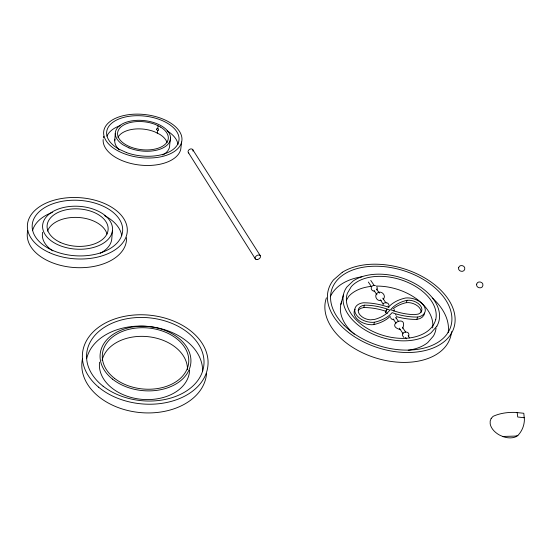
<?xml version="1.0" encoding="UTF-8"?>
<svg xmlns="http://www.w3.org/2000/svg" width="552" height="552" viewBox="0 0 552 552"><rect width="100%" height="100%" fill="white"/><g stroke="black" fill="none" stroke-linecap="round" stroke-linejoin="round"><path stroke-width="0.83" d="M114.726 140.739L115.299 133.308M112.429 230.819A35.017 21.459 3.5 0 1 57.663 244.639A35.017 21.459 3.5 0 1 62.611 207.731A35.017 21.459 3.5 0 1 112.429 230.819L111.739 239.375A34.797 21.528 3.4 0 1 100.229 253.271M371.268 287.564C370.813 289.558 372.759 291.47 374.739 291.201M157.279 133.122L157.561 130.472M157.775 128.464L158.058 125.801M170.534 137.662L169.685 145.004A27.607 15.311 6.5 0 1 162.702 155.029M181.636 142.057A39.358 21.625 6.6 0 1 118.894 151.365A39.358 21.625 6.6 0 1 127.885 114.788A39.358 21.625 6.6 0 1 181.636 142.057L180.725 149.406A39.151 21.721 6.5 0 1 138.738 164.924A39.151 21.721 6.5 0 1 103.148 139.539M340.86 304.366L343.489 294.471M358.289 310.555A10.957 7.066 16.3 0 1 361.505 308.113L363.727 307.547L364.41 305.166L366.356 305.187A47.569 31.285 17.1 0 1 386.014 308.727L389.967 310.114L388.097 312.115A43.056 27.283 15.2 0 1 374.815 319.366L370.413 319.856A10.978 7.059 16.3 0 1 359.117 313.708A10.978 7.059 16.3 0 1 362.174 305.725L364.41 305.166M355.06 309.189A14.518 9.356 16.3 0 0 358.351 320.098A14.518 9.356 16.3 0 0 373.759 324.617L374.47 322.237A46.527 29.484 15.2 0 0 391.085 313.791L392.148 312.639L393.804 313.219A48.121 29.629 17 0 0 417.588 317.062A14.4 9.046 17.8 0 0 423.95 305.932A14.4 9.046 17.8 0 0 405.589 297.997A48.093 30.601 19 0 0 389.498 306.07L388.429 307.209L386.786 306.629A51.205 33.679 17.2 0 0 363.085 302.8A14.545 9.349 16.3 0 0 355.93 314.178A14.545 9.349 16.3 0 0 374.47 322.237M387.325 313.426L385.455 312.611L386.172 310.245M386.483 310.638L386.966 309.058M393.9 311.169L394.383 309.596M392.989 308.947A44.422 28.338 19 0 1 404.602 303.076L406.279 302.662L407.024 300.309L409.577 300.267A10.867 6.824 17.8 0 1 420.845 306.277A10.867 6.824 17.8 0 1 418.312 314.095L414.214 314.647A44.705 27.517 17 0 1 394.563 311.107L390.602 309.72L392.458 307.733A44.505 28.318 19 0 1 405.347 300.723L407.024 300.309M396.343 316.6A48.031 29.656 17 0 0 416.808 319.422L417.588 317.062M376.857 289.972L377.34 288.42L376.954 286.93M383.033 304.338C384.13 301.571 388.629 302.303 389.001 305.187M396.06 318.428L396.336 317.917M408.404 336.706C411.599 329.309 397.847 331.621 403.967 337.451M346.408 300.281L348.602 296.514A45.761 29.311 17.2 0 1 372.069 286.302M385.455 312.611L386.248 311.431L385.296 311.1A47.472 31.305 17.2 0 0 365.679 307.567L363.727 307.547M402.732 328.288C408.376 313.488 384.351 325.149 400.145 329.537M383.178 299.315C386.883 295.851 381.356 289.938 377.471 292.905C373.483 295.458 377.023 301.944 381.335 300.398M372.448 285.86L373.814 285.363L375.45 285.612M517.866 435.452L515.658 436.073L502.727 436.466M416.808 319.422L419.817 318.621L422.197 317.234L423.784 315.358A14.373 9.053 17.8 0 0 424.481 313.122M393.887 319.691L391.699 319.166L390.443 317.586M406.279 302.662L408.825 302.62A10.847 6.831 17.8 0 1 421.066 312.315M524.365 417.754L517.7 417.008L517.169 412.523M395.542 314.536L396.163 315.302M370.772 280.43L374.125 285.391M376.519 288.931L379.39 293.188M382.743 298.149L386.089 303.11M388.008 305.946L388.967 307.36M395.667 317.29L398.537 321.54M402.367 327.212L405.72 332.173M408.114 335.713L409.549 337.845M368.343 282.031L371.682 286.999M374.07 290.552L376.933 294.809M380.273 299.777L383.129 304.035M393.148 318.939L396.012 323.203M399.351 328.171L403.167 333.85M405.547 337.396L406.507 338.818M192.682 149.551L260.213 255.555M188.418 152.683L255.424 259.019M451.515 331.628A65.074 41.71 17.2 0 1 379.403 359.021A65.074 41.71 17.2 0 1 326.432 297.825M330.317 296.707A61.824 39.62 17.2 0 1 361.857 276.787M432.444 298.094A61.824 39.62 17.2 0 1 448.141 332.677M188.818 153.035A2.65 2.008 -32.4 0 1 188.487 150.365A2.65 2.008 -32.4 0 1 191.565 148.936A2.65 2.008 -32.4 0 1 192.958 151.11M206.558 373.373A62.562 44.595 5.4 0 1 138.241 412.365A62.562 44.595 5.4 0 1 82.414 359.028M86.712 358.572A58.457 41.662 5.4 0 1 149.454 326.556A58.457 41.662 5.4 0 1 202.612 371.358M189.598 370.261A45.223 32.223 5.5 0 1 141.795 399.344A45.223 32.223 5.5 0 1 99.567 362.174M102.092 360.408A43.042 30.664 5.5 0 1 148.198 336.692A43.042 30.664 5.5 0 1 187.466 369.654M126.505 237.691A49.708 30.767 3.4 0 1 74.161 267.52A49.708 30.767 3.4 0 1 27.717 230.743M32.547 230.66A45.022 27.862 3.4 0 1 52.426 212.403M104.383 215.577A45.022 27.862 3.4 0 1 121.675 235.338M52.833 250.884A34.797 21.528 3.4 0 1 42.635 232.275M47.506 231.129A30.374 18.796 3.4 0 1 77.756 217.433A30.374 18.796 3.4 0 1 107.033 234.041M103.369 137.917A39.151 21.721 6.5 0 1 103.81 136.344M106.964 136.171A36.204 20.079 6.5 0 1 120.115 125.663M167.049 130.762A36.204 20.079 6.5 0 1 178.02 144.376M119.322 149.875A27.607 15.311 6.5 0 1 114.926 139.145M117.955 137.331A25.357 14.062 6.5 0 1 154.691 131.825L159.873 134.412A25.357 14.062 6.5 0 1 167.077 142.616M408.211 350.244A49.19 31.512 17.2 0 0 427.703 342.619L433.465 335.989A49.19 31.512 17.2 0 0 436.052 328.123M354.315 334.202A49.19 31.512 17.2 0 1 341.543 302.006M376.312 286.088A45.761 29.311 17.2 0 1 432.644 327.874M390.354 316.165A46.437 29.511 15.2 0 1 373.759 324.617M458.608 267.741C457.663 271.446 463.977 272.936 464.749 269.162C465.695 265.464 459.381 263.966 458.608 267.741M476.645 284.163C475.679 287.923 482.117 289.462 482.876 285.619C483.849 281.858 477.411 280.326 476.645 284.163M491.176 418.409L490.183 420.99L490.19 423.915A16.167 10.736 24.8 0 0 499.477 435.045L503.341 436.736A16.167 10.736 24.8 0 0 517.541 435.804L518.928 434.279A51.722 34.479 23.1 0 0 524.4 419.527L523.807 413.269L515.395 412.42A57.173 38.198 26.7 0 0 493.115 416.339L491.176 418.409M435.728 319.615C432.188 332.049 418.733 337.244 406.962 338.238A46.12 29.215 17 0 1 361.912 324.845A46.12 29.215 17 0 1 347.374 293.284L351.265 286.667A46.12 29.215 17 0 1 404.954 281.203A46.12 29.215 17 0 1 435.728 319.615M436.867 326.204L431.084 332.808A49.576 31.402 17 0 1 368.053 331.662A49.576 31.402 17 0 1 346.856 287.026L353.135 280.996A49.576 31.402 17 0 1 414.345 283.259A49.576 31.402 17 0 1 436.867 326.204M342.274 272.288L333.491 279.905A65.584 41.566 17.1 0 0 391.057 350.996A65.584 41.566 17.1 0 0 449.162 300.598A65.584 41.566 17.1 0 0 342.274 272.288M126.643 152.656L118.639 148.999A36.391 19.996 6.6 0 1 128.561 116.382A36.391 19.996 6.6 0 1 179.048 139.477A36.391 19.996 6.6 0 1 126.643 152.656M160.666 127.098L155.457 124.504A25.489 14 6.6 0 0 117.645 132.604A25.489 14 6.6 0 0 151.862 149.62A25.489 14 6.6 0 0 160.666 127.098M129.023 147.901L123.227 144.941A27.752 15.242 6.6 0 1 133.646 120.612A27.752 15.242 6.6 0 1 170.423 139.401A27.752 15.242 6.6 0 1 129.023 147.901M344.131 325.376A62.314 39.482 17.1 0 0 447.934 332.67A62.314 39.482 17.1 0 0 381.694 266.43A62.314 39.482 17.1 0 0 344.131 325.376M257.032 259.585A2.96 1.987 -32.4 0 0 260.461 256.011A2.96 1.987 -32.4 0 0 255.962 256.252A2.96 1.987 -32.4 0 0 257.032 259.585M98.58 387.145A63.011 44.526 5.6 0 0 205.047 376.105A63.011 44.526 5.6 0 0 132.059 315.206A63.011 44.526 5.6 0 0 98.58 387.145M103.114 386.207A58.878 41.6 5.6 0 0 201.79 373.407A58.878 41.6 5.6 0 0 131.003 318.097A58.878 41.6 5.6 0 0 103.114 386.207M112.518 379.141A45.547 32.175 5.6 0 0 189.067 369.861A45.547 32.175 5.6 0 0 134.929 326.687A45.547 32.175 5.6 0 0 112.518 379.141M114.499 378.341A43.353 30.622 5.6 0 0 187.142 368.874A43.353 30.622 5.6 0 0 134.964 328.192A43.353 30.622 5.6 0 0 114.499 378.341M49.335 252.616A50.025 30.664 3.5 0 0 127.181 232.351A50.025 30.664 3.5 0 0 55.511 199.803A50.025 30.664 3.5 0 0 49.335 252.616M49.087 248.676A45.312 27.772 3.5 0 0 122.158 234.013A45.312 27.772 3.5 0 0 61.017 201.528A45.312 27.772 3.5 0 0 49.087 248.676M60.168 242.335A30.574 18.733 3.5 0 0 108.047 230.363A30.574 18.733 3.5 0 0 64.646 210.133A30.574 18.733 3.5 0 0 60.168 242.335M156.713 129.265A1.214 0.835 56.8 0 0 158.272 130.52A1.214 0.835 56.8 0 0 158.024 128.623A1.214 0.835 56.8 0 0 156.713 129.265"/></g></svg>
